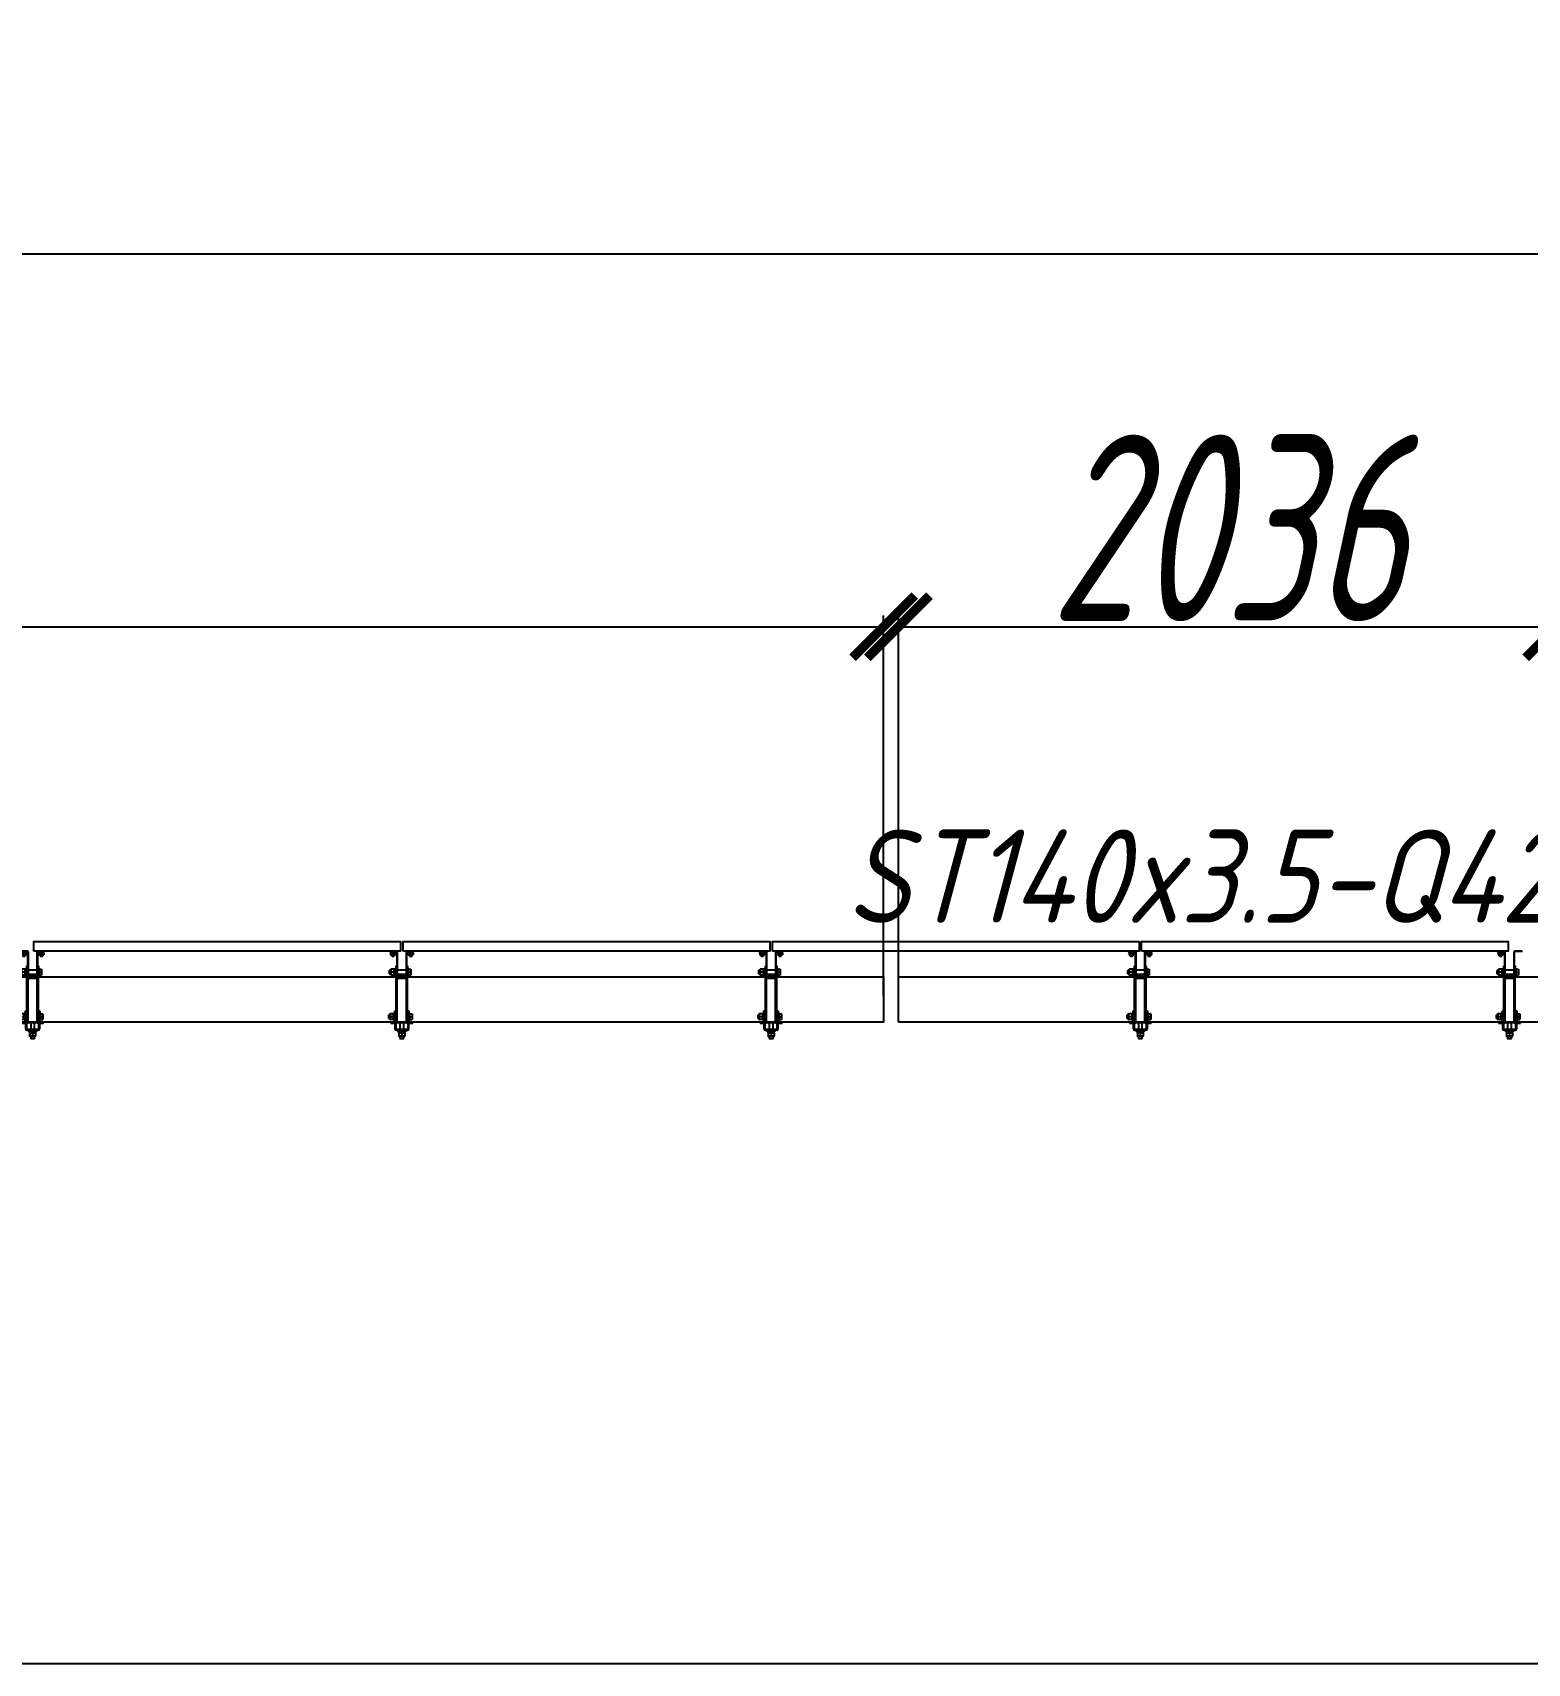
# Model space of a CAD drawing. Header units: millimetres. Extents: x -962 to 79815, y -55582 to 115780.
# Drawn here: x 51191 to 55814, y 104110 to 109156 of the extents above; entities that cross this region are included whole.
import ezdxf
from ezdxf.enums import TextEntityAlignment as Align

# ---------------------------------------------------------------- set-up
doc = ezdxf.new("R2010")
doc.units = ezdxf.units.MM
doc.layers.add('01-Dimension', color=4, linetype='Continuous')
doc.layers.add('03-Text', color=3, linetype='Continuous')
doc.styles.add('GreenexSolar', font='gbeitc.shx', dxfattribs={"width": 0.8, "height": 576.977143})
doc.dimstyles.new('GreenexSolar', dxfattribs={"dimtxt": 3, "dimasz": 1, "dimexe": 0.18, "dimexo": 0.0625, "dimgap": 0.09, "dimtad": 1, "dimtih": 1, "dimtoh": 1, "dimdec": 0, "dimzin": 0, "dimdsep": 46, "dimtxsty": 'GreenexSolar', "dimblk": 'ARCHTICK', "dimcen": 0.09, "dimclrd": 4, "dimclre": 4, "dimclrt": 3, "dimadec": 0, "dimazin": 0, "dimtfac": 1, "dimtdec": 4, "dimtofl": 0, "dimtmove": 0, "dimatfit": 3, "dimfxl": 1, "dimtolj": 1, "dimtzin": 0, "dimarcsym": 0})

# ---------------------------------------------------------------- blocks, each defined once
blk = doc.blocks.new('*U323')
at = {"color": 7, "linetype": 'Continuous', "lineweight": 25}
for p, q in [((-39, 150), (-39, 148.5)), ((-15.7, 150), (-39, 150)), ((-15.7, 148.5), (-39, 148.5)), ((-35.5, 146.9), (-35.5, 148.5)), ((-19.5, 146.9), (-35.5, 146.9)), ((-34.9, 144), (-34.4, 144.3)), ((-34.9, 144), (-34.9, 138.8)), ((-34.4, 138.5), (-34.9, 138.8)), ((-34.4, 144.4), (-33.6, 144.8)), ((-33.6, 138), (-34.4, 138.5)), ((-33.9, 144.8), (-33.9, 146.9)), ((-33.9, 144.8), (-28.7, 144.8)), ((-21.4, 138), (-33.6, 138)), ((-31.5, 134.8), (-31.5, 138)), ((-30.7, 134), (-31.5, 134.8)), ((-23.5, 134.8), (-31.5, 134.8)), ((-30.7, 134), (-24.3, 134)), ((-29.9, 144), (-29.9, 138.8)), ((-27.5, 144.8), (-28.7, 144.8)), ((-27.5, 144.8), (-21.1, 144.8)), ((-23.5, 134.8), (-24.3, 134)), ((-23.5, 138), (-23.5, 134.8)), ((-22.6, 144), (-22.6, 138.8)), ((-21.4, 144.8), (-20.6, 144.4)), ((-20.6, 138.5), (-21.4, 138)), ((-21.1, 146.9), (-21.1, 144.8)), ((-20.1, 144), (-20.1, 138.8)), ((-19.5, 148.5), (-19.5, 146.9)), ((-16, 104.4), (-17.8, 104.4)), ((-17.8, 96.1), (-17.8, 104.4)), ((-16, 96.1), (-16, 104.4)), ((-15.7, 148.5), (-15.7, 150)), ((-14.7, 72.5), (-14.7, 147.5)), ((-13.2, 147.5), (-14.7, 147.5)), ((-13.2, 72.5), (-13.2, 147.5)), ((14.7, 147.5), (13.2, 147.5)), ((13.2, 147.5), (13.2, 72.5)), ((14.7, 147.5), (14.7, 72.5)), ((15.7, 150), (15.7, 148.5)), ((39, 150), (15.7, 150)), ((39, 148.5), (15.7, 148.5)), ((16, 104.4), (17.8, 104.4)), ((16, 104.4), (16, 96.1)), ((17.8, 104.4), (17.8, 96.1)), ((19.5, 148.5), (19.5, 146.9)), ((19.5, 146.9), (35.5, 146.9)), ((20.1, 144), (20.1, 138.8)), ((21.4, 144.8), (20.6, 144.4)), ((20.6, 138.5), (21.4, 138)), ((21.1, 146.9), (21.1, 144.8)), ((27.5, 144.8), (21.1, 144.8)), ((21.4, 138), (33.6, 138)), ((22.6, 144), (22.6, 138.8)), ((23.5, 138), (23.5, 134.8)), ((23.5, 134.8), (24.3, 134)), ((23.5, 134.8), (31.5, 134.8)), ((30.7, 134), (24.3, 134)), ((27.5, 144.8), (28.7, 144.8)), ((33.9, 144.8), (28.7, 144.8)), ((29.9, 144), (29.9, 138.8)), ((30.7, 134), (31.5, 134.8)), ((31.5, 134.8), (31.5, 138)), ((34.4, 144.4), (33.6, 144.8)), ((33.6, 138), (34.4, 138.5)), ((33.9, 144.8), (33.9, 146.9)), ((34.9, 144), (34.4, 144.3)), ((34.4, 138.5), (34.9, 138.8)), ((34.9, 144), (34.9, 138.8)), ((35.5, 146.9), (35.5, 148.5)), ((39, 148.5), (39, 150)), ((-37.6, 91), (-38.2, 90.4)), ((-38.2, 79.6), (-38.2, 90.4)), ((-38.2, 79.6), (-37.6, 79)), ((-34.2, 91), (-37.6, 91)), ((-37.6, 91), (-37.6, 79)), ((-37.6, 79), (-34.2, 79)), ((-34, 94), (-34.2, 93.6)), ((-34.2, 93.6), (-34.2, 77.5)), ((-34.2, 77.5), (-34.2, 76.4)), ((-34.2, 76.4), (-34, 76)), ((-24.4, 94), (-33.2, 94)), ((-24.4, 85), (-33.2, 85)), ((-24.4, 76), (-33.2, 76)), ((-23.4, 93.6), (-23.6, 94)), ((-23.6, 76), (-23.4, 76.4)), ((-20.3, 94.5), (-23.4, 94.5)), ((-23.4, 75.4), (-23.4, 94.5)), ((-23.4, 75.4), (-20.3, 75.4)), ((-17.8, 97), (-20.3, 97)), ((-20.3, 96.7), (-20.3, 97)), ((-20.3, 73), (-20.3, 96.7)), ((-20.3, 73), (-17.8, 73)), ((-17.8, 96.7), (-17.8, 97)), ((-17.8, 73), (-17.8, 96.7)), ((-16, 96.1), (-17.8, 96.1)), ((-17.8, 80.3), (-17.8, 96.1)), ((-16, 80.3), (-17.8, 80.3)), ((-17.8, 69.8), (-17.8, 80.3)), ((-16, 69.8), (-17.8, 69.8)), ((-17.8, -69.8), (-17.8, 69.8)), ((-16, 80.3), (-16, 96.1)), ((-14.7, 91), (-16, 91)), ((-16, 69.8), (-16, 80.3)), ((-16, 79), (-14.7, 79)), ((-14.7, 72.5), (-13.2, 72.5)), ((-14, 64.9), (-14, 66.7)), ((14, 66.7), (-14, 66.7)), ((-14, -72.4), (-14, 64.9)), ((14, 64.9), (-14, 64.9)), ((13.2, 91), (-13.2, 91)), ((-13.2, 79), (13.2, 79)), ((-12.2, 71.5), (-12.2, 70)), ((12.2, 71.5), (-12.2, 71.5)), ((12.2, 70), (-12.2, 70)), ((-11.1, 74), (-11.1, 79)), ((-9.1, 74), (-11.1, 74)), ((-9.1, 74), (-9.1, 79)), ((-9, 74.1), (-9.1, 74.1)), ((-9, 74.1), (-9, 79)), ((0, 74.1), (-9, 74.1)), ((-8.8, 74.1), (-8.2, 73.5)), ((-8.6, 73.5), (-8.6, 71.5)), ((-8.6, 73.5), (8.6, 73.5)), ((-6, 70), (-6, 66.7)), ((0, 74.1), (0, 79)), ((9, 74.1), (0, 74.1)), ((6, 66.7), (6, 70)), ((8.2, 73.5), (8.8, 74.1)), ((8.6, 73.5), (8.6, 71.5)), ((9, 74.1), (9, 79)), ((9.1, 74.1), (9, 74.1)), ((9.1, 79), (9.1, 74)), ((9.1, 74), (11.1, 74)), ((11.1, 79), (11.1, 74)), ((12.2, 70), (12.2, 71.5)), ((13.2, 72.5), (14.7, 72.5)), ((14, 64.9), (14, 66.7)), ((14, -72.4), (14, 64.9)), ((16, 91), (14.7, 91)), ((14.7, 79), (16, 79)), ((16, 96.1), (17.8, 96.1)), ((16, 96.1), (16, 80.3)), ((16, 80.3), (17.8, 80.3)), ((16, 80.3), (16, 69.8)), ((16, 69.8), (17.8, 69.8)), ((20.3, 97), (17.8, 97)), ((17.8, 96.1), (17.8, 80.3)), ((17.8, 80.3), (17.8, 69.8)), ((17.8, 73), (20.3, 73)), ((17.8, -69.8), (17.8, 69.8)), ((20.3, 96.7), (20.3, 97)), ((20.3, 73), (20.3, 96.7)), ((20.9, 93.8), (20.3, 93.2)), ((20.3, 76.8), (20.9, 76.2)), ((20.9, 85), (20.9, 94)), ((20.9, 94), (27.3, 94)), ((20.9, 85), (27.3, 85)), ((20.9, 76), (20.9, 85)), ((20.9, 76), (27.3, 76)), ((27.3, 94), (27.8, 89.5)), ((27.8, 89.5), (27.3, 85)), ((27.3, 85), (27.8, 80.5)), ((27.8, 80.5), (27.3, 76)), ((27.8, 94), (27.8, 89.5)), ((27.8, 89.5), (27.8, 80.5)), ((27.8, 80.5), (27.8, 76)), ((-39.9, -47), (-40.5, -47.6)), ((-40.5, -58.4), (-40.5, -47.6)), ((-36.5, -47), (-39.9, -47)), ((-39.9, -47), (-39.9, -59)), ((-36.3, -44), (-36.5, -44.4)), ((-36.5, -44.4), (-36.5, -53.2)), ((-36.2, -44), (-35.5, -43.9)), ((-26.7, -43.9), (-35.5, -43.9)), ((-26.7, -44.1), (-35.5, -44.1)), ((-26.7, -43.9), (-26, -44)), ((-25.7, -44.4), (-25.9, -44)), ((-22.6, -43.5), (-25.7, -43.5)), ((-25.7, -62.6), (-25.7, -43.5)), ((-22, -41), (-22.6, -41)), ((-22.6, -65), (-22.6, -41)), ((-22, -40), (-22, -35)), ((-22, -35), (-19, -35)), ((-19, -40), (-22, -40)), ((-22, -40), (-22, -90)), ((-19, -35), (-19, -40)), ((-19, -40), (-19, -90)), ((-17.8, -47), (-19, -47)), ((19, -47), (17.8, -47)), ((19, -40), (19, -35)), ((19, -35), (22, -35)), ((22, -40), (19, -40)), ((19, -90), (19, -40)), ((22, -35), (22, -40)), ((22, -90), (22, -40)), ((24.5, -41), (22, -41)), ((24.5, -65), (24.5, -41)), ((25.1, -44.2), (24.5, -44.8)), ((25.1, -43.9), (31.5, -43.9)), ((25.1, -44.1), (25.1, -43.9)), ((25.1, -44.1), (31.5, -44.1)), ((25.1, -53.3), (25.1, -44.1)), ((31.5, -43.9), (31.6, -43.9)), ((32, -44), (31.5, -44.1)), ((31.5, -44.1), (32, -48.7)), ((32, -48.7), (31.5, -53.3)), ((32, -44), (32, -48.7)), ((32, -44), (32, -44)), ((32, -48.7), (32, -57.7)), ((-40.5, -58.4), (-39.9, -59)), ((-39.9, -59), (-36.5, -59)), ((-36.5, -53.2), (-36.5, -61.6)), ((-36.5, -61.6), (-36.3, -62)), ((-36.3, -62), (-36.3, -62)), ((-26.7, -53.3), (-35.5, -53.3)), ((-26.7, -62.1), (-35.5, -62.1)), ((-34, -70), (-34, -73)), ((-34, -70), (-24, -70)), ((-34, -73), (-24, -73)), ((-25.9, -62), (-25.7, -61.6)), ((-25.9, -62), (-25.9, -62)), ((-25.7, -62.6), (-22.6, -62.6)), ((-24, -73), (-24, -70)), ((-22.6, -65), (-22, -65)), ((-22, -90), (-19, -90)), ((-19, -59), (-17.8, -59)), ((-17, -92), (-17, -95)), ((-17, -92), (17, -92)), ((-17, -95), (17, -95)), ((14, -72.4), (-14, -72.4)), ((-12, -97.1), (-12, -99.6)), ((12, -97.1), (-12, -97.1)), ((12, -99.6), (-12, -99.6)), ((-9.6, -99.6), (-9.6, -102.7)), ((-6, -72.4), (-6, -92)), ((-6, -95), (-6, -97.1)), ((6, -92), (6, -72.4)), ((6, -97.1), (6, -95)), ((9.6, -102.7), (9.6, -99.6)), ((12, -99.6), (12, -97.1)), ((17, -95), (17, -92)), ((17.8, -59), (19, -59)), ((19, -90), (22, -90)), ((22, -65), (24.5, -65)), ((24, -73), (24, -70)), ((24, -70), (34, -70)), ((24, -73), (34, -73)), ((24.5, -61.2), (25.1, -61.8)), ((25.1, -53.3), (31.5, -53.3)), ((25.1, -62.1), (25.1, -53.3)), ((25.1, -62.1), (31.5, -62.1)), ((31.5, -62.1), (32, -62)), ((32, -57.7), (32, -62)), ((34, -70), (34, -73)), ((9.6, -102.7), (-9.6, -102.7)), ((-9.2, -103.7), (-9.2, -112.5)), ((-8.6, -102.7), (-9, -102.9)), ((-9, -102.9), (-9, -102.9)), ((-9, -103.7), (-9, -112.5)), ((-9, -113.3), (-8.6, -113.5)), ((-9, -113.3), (-9, -113.3)), ((-8.6, -113.5), (0, -113.5)), ((-6, -113.5), (-6, -120.9)), ((-6, -120.9), (-5.4, -121.5)), ((-6, -120.9), (6, -120.9)), ((5.4, -121.5), (-5.4, -121.5)), ((0, -103.7), (0, -112.5)), ((0, -113.5), (8.6, -113.5)), ((5.4, -121.5), (6, -120.9)), ((6, -120.9), (6, -113.5)), ((9, -102.9), (8.6, -102.7)), ((8.6, -113.5), (9, -113.3)), ((9, -102.9), (9, -102.9)), ((9, -103.7), (9, -112.5)), ((9, -103.7), (9.2, -103.7)), ((9.2, -112.5), (9, -112.5)), ((9, -113.3), (9, -113.3)), ((9.2, -103.7), (9.2, -112.5))]:
    blk.add_line(p, q, dxfattribs=at)
at = {"color": 7, "linetype": 'Continuous', "lineweight": 25, "flags": 128}
for points in [[(-27.5, 146.9), (-27.9, 146.2), (-28.3, 145.5), (-28.7, 144.8)], [(-27.5, 144.8), (-27.1, 145.5), (-26.7, 146.2), (-26.3, 146.9)], [(27.5, 144.8), (27.1, 145.5), (26.7, 146.2), (26.3, 146.9)], [(27.5, 146.9), (27.9, 146.2), (28.3, 145.5), (28.7, 144.8)]]:
    blk.add_lwpolyline(points, dxfattribs=at)
at = {"color": 7, "linetype": 'Continuous', "lineweight": 25}
for centre, radius, start, end in [((-15.7, 147.5), 2.5, 0, 90), ((-15.7, 147.5), 1, 0, 90), ((15.7, 147.5), 2.5, 90, 180), ((15.7, 147.5), 1, 90, 180), ((-12.2, 72.5), 2.5, 180, 270), ((-12.2, 72.5), 1, 180, 270), ((-8.6, 74), 2.5, 180, 270), ((-8.6, 74), 0.5, 180, 270), ((8.6, 74), 2.5, 270, 0), ((8.6, 74), 0.5, 270, 0), ((12.2, 72.5), 1, 270, 0), ((12.2, 72.5), 2.5, 270, 0), ((-24, -75), 5, 66.4218, 90), ((-24, -75), 2, 0, 90), ((-17, -90), 5, 180, 270), ((-17, -90), 2, 180, 270), ((17, -90), 2, 270, 0), ((17, -90), 5, 270, 0), ((24, -75), 5, 90, 113.5782), ((24, -75), 2, 90, 180)]:
    blk.add_arc(centre, radius, start, end, dxfattribs=at)
for centre, major_axis, ratio, start_param, end_param in [((-14, 69.8), (0, 4.87), 0.780501, 1.570796, 3.141593), ((-14, 69.8), (0, 3.09), 0.646833, 1.570796, 3.141593), ((14, 69.8), (0, 3.09), 0.646833, 3.141593, 4.712389), ((14, 69.8), (0, 4.87), 0.780501, 3.141593, 4.712389), ((-14, -69.8), (3.8, 0), 0.692855, 3.141593, 4.712389), ((14, -69.8), (3.8, 0), 0.692855, 4.712389, 6.283185)]:
    blk.add_ellipse(centre, major_axis=major_axis, ratio=ratio, start_param=start_param, end_param=end_param, dxfattribs=at)
for points, knots in [([(-29.9, 144), (-30.4, 144.2), (-31.2, 144.5), (-32.9, 144.7), (-34.1, 144.3), (-34.9, 144)], [0, 0, 0, 0, 0.264964, 0.53545, 1, 1, 1, 1]), ([(-34.9, 138.8), (-34.4, 138.6), (-33.6, 138.3), (-31.9, 138.1), (-30.7, 138.5), (-29.9, 138.8)], [0, 0, 0, 0, 0.264802, 0.535451, 1, 1, 1, 1]), ([(-22.6, 144), (-22.9, 144.1), (-24.4, 144.5), (-26.9, 144.7), (-29, 144.2), (-29.9, 144)], [0, 0, 0, 0, 0.1319, 0.636262, 1, 1, 1, 1]), ([(-29.9, 138.8), (-29, 138.6), (-26.9, 138.1), (-24.4, 138.3), (-22.9, 138.7), (-22.6, 138.8)], [0, 0, 0, 0, 0.363738, 0.8681, 1, 1, 1, 1]), ([(-20.1, 144), (-20.3, 144.2), (-20.8, 144.5), (-21.6, 144.7), (-22.2, 144.3), (-22.6, 144)], [0, 0, 0, 0, 0.264872, 0.535502, 1, 1, 1, 1]), ([(-22.6, 138.8), (-22.3, 138.6), (-21.9, 138.3), (-21.1, 138.1), (-20.5, 138.5), (-20.1, 138.8)], [0, 0, 0, 0, 0.264872, 0.535487, 1, 1, 1, 1]), ([(20.1, 144), (20.3, 144.2), (20.8, 144.5), (21.6, 144.7), (22.2, 144.3), (22.6, 144)], [0, 0, 0, 0, 0.264872, 0.535502, 1, 1, 1, 1]), ([(22.6, 138.8), (22.3, 138.6), (21.9, 138.3), (21.1, 138.1), (20.5, 138.5), (20.1, 138.8)], [0, 0, 0, 0, 0.264872, 0.535487, 1, 1, 1, 1]), ([(22.6, 144), (22.9, 144.1), (24.4, 144.5), (26.9, 144.7), (29, 144.2), (29.9, 144)], [0, 0, 0, 0, 0.1319, 0.636262, 1, 1, 1, 1]), ([(29.9, 138.8), (29, 138.6), (26.9, 138.1), (24.4, 138.3), (22.9, 138.7), (22.6, 138.8)], [0, 0, 0, 0, 0.363738, 0.8681, 1, 1, 1, 1]), ([(29.9, 144), (30.4, 144.2), (31.2, 144.5), (32.9, 144.7), (34.1, 144.3), (34.9, 144)], [0, 0, 0, 0, 0.264964, 0.53545, 1, 1, 1, 1]), ([(34.9, 138.8), (34.4, 138.6), (33.6, 138.3), (31.9, 138.1), (30.7, 138.5), (29.9, 138.8)], [0, 0, 0, 0, 0.264802, 0.535451, 1, 1, 1, 1]), ([(-33.2, 85), (-33.3, 85.4), (-33.7, 86.5), (-34, 88.4), (-34, 91.1), (-33.5, 92.9), (-33.2, 94)], [0, 0, 0, 0, 0.131004, 0.38054, 0.636178, 1, 1, 1, 1]), ([(-33.2, 94), (-33.4, 94), (-33.9, 94), (-33.9, 94), (-34, 94)], [0, 0, 0, 0, 0.529255, 1, 1, 1, 1]), ([(-33.2, 76), (-33.4, 76.8), (-33.9, 78.4), (-34.1, 80.7), (-33.8, 82.9), (-33.4, 84.3), (-33.2, 85)], [0, 0, 0, 0, 0.264605, 0.534949, 0.765344, 1, 1, 1, 1]), ([(-34, 76), (-34, 76), (-34, 76), (-33.8, 76), (-33.4, 76), (-33.2, 76)], [0, 0, 0, 0, 0.069976, 0.530727, 1, 1, 1, 1]), ([(-24.4, 94), (-24.1, 92.9), (-23.6, 91.1), (-23.6, 88.4), (-23.9, 86.5), (-24.3, 85.4), (-24.4, 85)], [0, 0, 0, 0, 0.363821, 0.613049, 0.868997, 1, 1, 1, 1]), ([(-23.6, 94), (-23.6, 94), (-23.6, 94), (-23.8, 94), (-24.2, 94), (-24.4, 94)], [0, 0, 0, 0, 0.069976, 0.530727, 1, 1, 1, 1]), ([(-24.4, 85), (-24.2, 84.2), (-23.7, 82.6), (-23.5, 80.3), (-23.8, 78.1), (-24.2, 76.7), (-24.4, 76)], [0, 0, 0, 0, 0.264605, 0.534949, 0.765344, 1, 1, 1, 1]), ([(-24.4, 76), (-24.2, 76), (-23.7, 76), (-23.7, 76), (-23.6, 76)], [0, 0, 0, 0, 0.5292553, 1, 1, 1, 1]), ([(27.8, 94), (27.7, 94), (27.7, 94), (27.4, 94), (27.3, 94)], [0, 0, 0, 0, 0.746933, 1, 1, 1, 1]), ([(27.3, 76), (27.4, 76), (27.7, 76), (27.7, 76), (27.8, 76)], [0, 0, 0, 0, 0.253067, 1, 1, 1, 1]), ([(-35.5, -44.1), (-35.6, -44.1), (-35.9, -44.1), (-36.3, -44), (-36.2, -44), (-36.2, -44)], [0, 0, 0, 0, 0.2511123, 0.7294317, 1, 1, 1, 1]), ([(-35.5, -53.3), (-35.7, -52.5), (-36.2, -50.9), (-36.4, -48.5), (-36.1, -46.2), (-35.7, -44.8), (-35.5, -44.1)], [0, 0, 0, 0, 0.264605, 0.534949, 0.765344, 1, 1, 1, 1]), ([(-26, -44), (-26, -44), (-25.9, -44), (-26.2, -44.1), (-26.6, -44.1), (-26.7, -44.1)], [0, 0, 0, 0, 0.258252, 0.74888, 1, 1, 1, 1]), ([(-26.7, -44.1), (-26.5, -44.9), (-26, -46.5), (-25.8, -48.9), (-26.1, -51.2), (-26.5, -52.6), (-26.7, -53.3)], [0, 0, 0, 0, 0.264605, 0.534949, 0.765344, 1, 1, 1, 1]), ([(-35.5, -62.1), (-35.7, -61.4), (-36.2, -59.8), (-36.4, -57.5), (-36.1, -55.3), (-35.7, -53.9), (-35.5, -53.3)], [0, 0, 0, 0, 0.264605, 0.534949, 0.765344, 1, 1, 1, 1]), ([(-36.2, -62), (-36.2, -62), (-36.3, -62), (-35.9, -62.1), (-35.6, -62.1), (-35.5, -62.1)], [0, 0, 0, 0, 0.19146, 0.726267, 1, 1, 1, 1]), ([(-26.7, -53.3), (-26.5, -54), (-26, -55.6), (-25.8, -57.9), (-26.1, -60.1), (-26.5, -61.4), (-26.7, -62.1)], [0, 0, 0, 0, 0.264605, 0.534949, 0.765344, 1, 1, 1, 1]), ([(-26.7, -62.1), (-26.6, -62.1), (-26.3, -62.1), (-25.9, -62), (-26, -62), (-26, -62)], [0, 0, 0, 0, 0.273726, 0.795121, 1, 1, 1, 1]), ([(31.5, -53.3), (31.6, -53.6), (31.9, -55.1), (31.9, -56.6), (32, -57.7)], [0, 0, 0, 0, 0.2530667, 1, 1, 1, 1]), ([(32, -57.7), (31.9, -59.1), (31.8, -60.6), (31.5, -62.1), (31.5, -62.1)], [0, 0, 0, 0, 0.973005, 1, 1, 1, 1]), ([(-9.2, -103.7), (-9.2, -103.5), (-9.1, -103.1), (-9, -103), (-9, -103)], [0, 0, 0, 0, 0.578358, 1, 1, 1, 1]), ([(-9, -113.3), (-9, -113.2), (-9.1, -113.1), (-9.2, -112.7), (-9.2, -112.5)], [0, 0, 0, 0, 0.487354, 1, 1, 1, 1]), ([(-9, -103.7), (-8.2, -103.5), (-6.6, -103), (-4.3, -102.8), (-2.1, -103.1), (-0.7, -103.5), (0, -103.7)], [0, 0, 0, 0, 0.264605, 0.534949, 0.765344, 1, 1, 1, 1]), ([(-9, -103), (-9, -103), (-9, -102.9), (-9, -103.2), (-9, -103.6), (-9, -103.7)], [0, 0, 0, 0, 0.226291, 0.738059, 1, 1, 1, 1]), ([(0, -112.5), (-0.8, -112.7), (-2.4, -113.2), (-4.7, -113.4), (-6.9, -113.1), (-8.3, -112.7), (-9, -112.5)], [0, 0, 0, 0, 0.264605, 0.534949, 0.765344, 1, 1, 1, 1]), ([(-9, -112.5), (-9, -112.6), (-9, -112.9), (-9, -113.3), (-9, -113.2), (-9, -113.2)], [0, 0, 0, 0, 0.261933, 0.760864, 1, 1, 1, 1]), ([(0, -103.7), (0.8, -103.5), (2.4, -103), (4.7, -102.8), (6.9, -103.1), (8.3, -103.5), (9, -103.7)], [0, 0, 0, 0, 0.264605, 0.534949, 0.765344, 1, 1, 1, 1]), ([(9, -112.5), (8.2, -112.7), (6.6, -113.2), (4.3, -113.4), (2.1, -113.1), (0.7, -112.7), (0, -112.5)], [0, 0, 0, 0, 0.264605, 0.534949, 0.765344, 1, 1, 1, 1]), ([(9, -103.7), (9, -103.6), (9, -103.3), (9, -102.9), (9, -103), (9, -103)], [0, 0, 0, 0, 0.261933, 0.760864, 1, 1, 1, 1]), ([(9.2, -103.7), (9.2, -103.5), (9.1, -103.1), (9, -103), (9, -103)], [0, 0, 0, 0, 0.578358, 1, 1, 1, 1]), ([(9, -113.2), (9, -113.2), (9, -113.3), (9, -113), (9, -112.6), (9, -112.5)], [0, 0, 0, 0, 0.226291, 0.738059, 1, 1, 1, 1]), ([(9, -113.3), (9, -113.2), (9.1, -113.1), (9.2, -112.7), (9.2, -112.5)], [0, 0, 0, 0, 0.487354, 1, 1, 1, 1])]:
    blk.add_open_spline(points, degree=3, knots=knots, dxfattribs=at)
blk = doc.blocks.new('*U324')
at = {"color": 7, "linetype": 'Continuous', "lineweight": 25}
for p, q in [((-39, 150), (-39, 148.5)), ((-15.7, 150), (-39, 150)), ((-15.7, 148.5), (-39, 148.5)), ((-35.5, 146.9), (-35.5, 148.5)), ((-19.5, 146.9), (-35.5, 146.9)), ((-34.9, 144), (-34.4, 144.3)), ((-34.9, 144), (-34.9, 138.8)), ((-34.4, 138.5), (-34.9, 138.8)), ((-34.4, 144.4), (-33.6, 144.8)), ((-33.6, 138), (-34.4, 138.5)), ((-33.9, 144.8), (-33.9, 146.9)), ((-33.9, 144.8), (-28.7, 144.8)), ((-21.4, 138), (-33.6, 138)), ((-31.5, 134.8), (-31.5, 138)), ((-30.7, 134), (-31.5, 134.8)), ((-23.5, 134.8), (-31.5, 134.8)), ((-30.7, 134), (-24.3, 134)), ((-29.9, 144), (-29.9, 138.8)), ((-27.5, 144.8), (-28.7, 144.8)), ((-27.5, 144.8), (-21.1, 144.8)), ((-23.5, 134.8), (-24.3, 134)), ((-23.5, 138), (-23.5, 134.8)), ((-22.6, 144), (-22.6, 138.8)), ((-21.4, 144.8), (-20.6, 144.4)), ((-20.6, 138.5), (-21.4, 138)), ((-21.1, 146.9), (-21.1, 144.8)), ((-20.1, 144), (-20.1, 138.8)), ((-19.5, 148.5), (-19.5, 146.9)), ((-16, 104.4), (-17.8, 104.4)), ((-17.8, 96.1), (-17.8, 104.4)), ((-16, 96.1), (-16, 104.4)), ((-15.7, 148.5), (-15.7, 150)), ((-14.7, 72.5), (-14.7, 147.5)), ((-13.2, 147.5), (-14.7, 147.5)), ((-13.2, 72.5), (-13.2, 147.5)), ((14.7, 147.5), (13.2, 147.5)), ((13.2, 147.5), (13.2, 72.5)), ((14.7, 147.5), (14.7, 72.5)), ((15.7, 150), (15.7, 148.5)), ((39, 150), (15.7, 150)), ((39, 148.5), (15.7, 148.5)), ((16, 104.4), (17.8, 104.4)), ((16, 104.4), (16, 96.1)), ((17.8, 104.4), (17.8, 96.1)), ((39, 148.5), (39, 150)), ((-37.6, 91), (-38.2, 90.4)), ((-38.2, 79.6), (-38.2, 90.4)), ((-38.2, 79.6), (-37.6, 79)), ((-34.2, 91), (-37.6, 91)), ((-37.6, 91), (-37.6, 79)), ((-37.6, 79), (-34.2, 79)), ((-34, 94), (-34.2, 93.6)), ((-34.2, 93.6), (-34.2, 77.5)), ((-34.2, 77.5), (-34.2, 76.4)), ((-34.2, 76.4), (-34, 76)), ((-24.4, 94), (-33.2, 94)), ((-24.4, 85), (-33.2, 85)), ((-24.4, 76), (-33.2, 76)), ((-23.4, 93.6), (-23.6, 94)), ((-23.6, 76), (-23.4, 76.4)), ((-20.3, 94.5), (-23.4, 94.5)), ((-23.4, 75.4), (-23.4, 94.5)), ((-23.4, 75.4), (-20.3, 75.4)), ((-17.8, 97), (-20.3, 97)), ((-20.3, 96.7), (-20.3, 97)), ((-20.3, 73), (-20.3, 96.7)), ((-20.3, 73), (-17.8, 73)), ((-17.8, 96.7), (-17.8, 97)), ((-17.8, 73), (-17.8, 96.7)), ((-16, 96.1), (-17.8, 96.1)), ((-17.8, 80.3), (-17.8, 96.1)), ((-16, 80.3), (-17.8, 80.3)), ((-17.8, 69.8), (-17.8, 80.3)), ((-16, 69.8), (-17.8, 69.8)), ((-17.8, -69.8), (-17.8, 69.8)), ((-16, 80.3), (-16, 96.1)), ((-14.7, 91), (-16, 91)), ((-16, 69.8), (-16, 80.3)), ((-16, 79), (-14.7, 79)), ((-14.7, 72.5), (-13.2, 72.5)), ((-14, 64.9), (-14, 66.7)), ((14, 66.7), (-14, 66.7)), ((-14, -72.4), (-14, 64.9)), ((14, 64.9), (-14, 64.9)), ((13.2, 91), (-13.2, 91)), ((-13.2, 79), (13.2, 79)), ((-12.2, 71.5), (-12.2, 70)), ((12.2, 71.5), (-12.2, 71.5)), ((12.2, 70), (-12.2, 70)), ((-11.1, 74), (-11.1, 79)), ((-9.1, 74), (-11.1, 74)), ((-9.1, 74), (-9.1, 79)), ((-9, 74.1), (-9.1, 74.1)), ((-9, 74.1), (-9, 79)), ((0, 74.1), (-9, 74.1)), ((-8.8, 74.1), (-8.2, 73.5)), ((-8.6, 73.5), (-8.6, 71.5)), ((-8.6, 73.5), (8.6, 73.5)), ((-6, 70), (-6, 66.7)), ((0, 74.1), (0, 79)), ((9, 74.1), (0, 74.1)), ((6, 66.7), (6, 70)), ((8.2, 73.5), (8.8, 74.1)), ((8.6, 73.5), (8.6, 71.5)), ((9, 74.1), (9, 79)), ((9.1, 74.1), (9, 74.1)), ((9.1, 79), (9.1, 74)), ((9.1, 74), (11.1, 74)), ((11.1, 79), (11.1, 74)), ((12.2, 70), (12.2, 71.5)), ((13.2, 72.5), (14.7, 72.5)), ((14, 64.9), (14, 66.7)), ((14, -72.4), (14, 64.9)), ((16, 91), (14.7, 91)), ((14.7, 79), (16, 79)), ((16, 96.1), (17.8, 96.1)), ((16, 96.1), (16, 80.3)), ((16, 80.3), (17.8, 80.3)), ((16, 80.3), (16, 69.8)), ((16, 69.8), (17.8, 69.8)), ((20.3, 97), (17.8, 97)), ((17.8, 96.1), (17.8, 80.3)), ((17.8, 80.3), (17.8, 69.8)), ((17.8, 73), (20.3, 73)), ((17.8, -69.8), (17.8, 69.8)), ((20.3, 96.7), (20.3, 97)), ((20.3, 73), (20.3, 96.7)), ((20.9, 93.8), (20.3, 93.2)), ((20.3, 76.8), (20.9, 76.2)), ((20.9, 85), (20.9, 94)), ((20.9, 94), (27.3, 94)), ((20.9, 85), (27.3, 85)), ((20.9, 76), (20.9, 85)), ((20.9, 76), (27.3, 76)), ((27.3, 94), (27.8, 89.5)), ((27.8, 89.5), (27.3, 85)), ((27.3, 85), (27.8, 80.5)), ((27.8, 80.5), (27.3, 76)), ((27.8, 94), (27.8, 89.5)), ((27.8, 89.5), (27.8, 80.5)), ((27.8, 80.5), (27.8, 76)), ((-39.9, -47), (-40.5, -47.6)), ((-40.5, -58.4), (-40.5, -47.6)), ((-36.5, -47), (-39.9, -47)), ((-39.9, -47), (-39.9, -59)), ((-36.3, -44), (-36.5, -44.4)), ((-36.5, -44.4), (-36.5, -53.2)), ((-36.2, -44), (-35.5, -43.9)), ((-26.7, -43.9), (-35.5, -43.9)), ((-26.7, -44.1), (-35.5, -44.1)), ((-26.7, -43.9), (-26, -44)), ((-25.7, -44.4), (-25.9, -44)), ((-22.6, -43.5), (-25.7, -43.5)), ((-25.7, -62.6), (-25.7, -43.5)), ((-22, -41), (-22.6, -41)), ((-22.6, -65), (-22.6, -41)), ((-22, -40), (-22, -35)), ((-22, -35), (-19, -35)), ((-19, -40), (-22, -40)), ((-22, -40), (-22, -90)), ((-19, -35), (-19, -40)), ((-19, -40), (-19, -90)), ((-17.8, -47), (-19, -47)), ((19, -47), (17.8, -47)), ((19, -40), (19, -35)), ((19, -35), (22, -35)), ((22, -40), (19, -40)), ((19, -90), (19, -40)), ((22, -35), (22, -40)), ((22, -90), (22, -40)), ((24.5, -41), (22, -41)), ((24.5, -65), (24.5, -41)), ((25.1, -44.2), (24.5, -44.8)), ((25.1, -43.9), (31.5, -43.9)), ((25.1, -44.1), (25.1, -43.9)), ((25.1, -44.1), (31.5, -44.1)), ((25.1, -53.3), (25.1, -44.1)), ((31.5, -43.9), (31.6, -43.9)), ((32, -44), (31.5, -44.1)), ((31.5, -44.1), (32, -48.7)), ((32, -48.7), (31.5, -53.3)), ((32, -44), (32, -48.7)), ((32, -44), (32, -44)), ((32, -48.7), (32, -57.7)), ((-40.5, -58.4), (-39.9, -59)), ((-39.9, -59), (-36.5, -59)), ((-36.5, -53.2), (-36.5, -61.6)), ((-36.5, -61.6), (-36.3, -62)), ((-36.3, -62), (-36.3, -62)), ((-26.7, -53.3), (-35.5, -53.3)), ((-26.7, -62.1), (-35.5, -62.1)), ((-34, -70), (-34, -73)), ((-34, -70), (-24, -70)), ((-34, -73), (-24, -73)), ((-25.9, -62), (-25.7, -61.6)), ((-25.9, -62), (-25.9, -62)), ((-25.7, -62.6), (-22.6, -62.6)), ((-24, -73), (-24, -70)), ((-22.6, -65), (-22, -65)), ((-22, -90), (-19, -90)), ((-19, -59), (-17.8, -59)), ((-17, -92), (-17, -95)), ((-17, -92), (17, -92)), ((-17, -95), (17, -95)), ((14, -72.4), (-14, -72.4)), ((-12, -97.1), (-12, -99.6)), ((12, -97.1), (-12, -97.1)), ((12, -99.6), (-12, -99.6)), ((-9.6, -99.6), (-9.6, -102.7)), ((-6, -72.4), (-6, -92)), ((-6, -95), (-6, -97.1)), ((6, -92), (6, -72.4)), ((6, -97.1), (6, -95)), ((9.5, -102.7), (9.5, -99.6)), ((12, -99.6), (12, -97.1)), ((17, -95), (17, -92)), ((17.8, -59), (19, -59)), ((19, -90), (22, -90)), ((22, -65), (24.5, -65)), ((24, -73), (24, -70)), ((24, -70), (34, -70)), ((24, -73), (34, -73)), ((24.5, -61.2), (25.1, -61.8)), ((25.1, -53.3), (31.5, -53.3)), ((25.1, -62.1), (25.1, -53.3)), ((25.1, -62.1), (31.5, -62.1)), ((31.5, -62.1), (32, -62)), ((32, -57.7), (32, -62)), ((34, -70), (34, -73)), ((9.5, -102.7), (-9.6, -102.7)), ((-9.2, -103.7), (-9.2, -112.5)), ((-8.6, -102.7), (-9, -102.9)), ((-9, -102.9), (-9, -102.9)), ((-9, -103.7), (-9, -112.5)), ((-9, -113.3), (-8.6, -113.5)), ((-9, -113.3), (-9, -113.3)), ((-8.6, -113.5), (0, -113.5)), ((-6, -113.5), (-6, -120.9)), ((-6, -120.9), (-5.4, -121.5)), ((-6, -120.9), (6, -120.9)), ((5.4, -121.5), (-5.4, -121.5)), ((0, -103.7), (0, -112.5)), ((0, -113.5), (8.6, -113.5)), ((5.4, -121.5), (6, -120.9)), ((6, -120.9), (6, -113.5)), ((9, -102.9), (8.6, -102.7)), ((8.6, -113.5), (9, -113.3)), ((9, -102.9), (9, -102.9)), ((9, -103.7), (9, -112.5)), ((9, -103.7), (9.2, -103.7)), ((9.2, -112.5), (9, -112.5)), ((9, -113.3), (9, -113.3)), ((9.2, -103.7), (9.2, -112.5))]:
    blk.add_line(p, q, dxfattribs=at)
at = {"color": 7, "linetype": 'Continuous', "lineweight": 25, "flags": 128}
for points in [[(-27.5, 146.9), (-27.9, 146.2), (-28.3, 145.5), (-28.7, 144.8)], [(-27.5, 144.8), (-27.1, 145.5), (-26.7, 146.2), (-26.3, 146.9)]]:
    blk.add_lwpolyline(points, dxfattribs=at)
at = {"color": 7, "linetype": 'Continuous', "lineweight": 25}
for centre, radius, start, end in [((-15.7, 147.5), 2.5, 0, 90), ((-15.7, 147.5), 1, 0, 90), ((15.7, 147.5), 2.5, 90, 180), ((15.7, 147.5), 1, 90, 180), ((-12.2, 72.5), 2.5, 180, 270), ((-12.2, 72.5), 1, 180, 270), ((-8.6, 74), 2.5, 180, 270), ((-8.6, 74), 0.5, 180, 270), ((8.6, 74), 2.5, 270, 0), ((8.6, 74), 0.5, 270, 0), ((12.2, 72.5), 1, 270, 0), ((12.2, 72.5), 2.5, 270, 0), ((-24, -75), 5, 66.4218, 90), ((-24, -75), 2, 0, 90), ((-17, -90), 5, 180, 270), ((-17, -90), 2, 180, 270), ((17, -90), 2, 270, 0), ((17, -90), 5, 270, 0), ((24, -75), 5, 90, 113.5782), ((24, -75), 2, 90, 180)]:
    blk.add_arc(centre, radius, start, end, dxfattribs=at)
for centre, major_axis, ratio, start_param, end_param in [((-14, 69.8), (0, 4.87), 0.780501, 1.570796, 3.141593), ((-14, 69.8), (0, 3.09), 0.646833, 1.570796, 3.141593), ((14, 69.8), (0, 3.09), 0.646833, 3.141593, 4.712389), ((14, 69.8), (0, 4.87), 0.780501, 3.141593, 4.712389), ((-14, -69.8), (3.8, 0), 0.692855, 3.141593, 4.712389), ((14, -69.8), (3.8, 0), 0.692855, 4.712389, 6.283185)]:
    blk.add_ellipse(centre, major_axis=major_axis, ratio=ratio, start_param=start_param, end_param=end_param, dxfattribs=at)
for points, knots in [([(-29.9, 144), (-30.4, 144.2), (-31.2, 144.5), (-32.9, 144.7), (-34.1, 144.3), (-34.9, 144)], [0, 0, 0, 0, 0.264964, 0.53545, 1, 1, 1, 1]), ([(-34.9, 138.8), (-34.4, 138.6), (-33.6, 138.3), (-31.9, 138.1), (-30.7, 138.5), (-29.9, 138.8)], [0, 0, 0, 0, 0.264802, 0.535451, 1, 1, 1, 1]), ([(-22.6, 144), (-22.9, 144.1), (-24.4, 144.5), (-26.9, 144.7), (-29, 144.2), (-29.9, 144)], [0, 0, 0, 0, 0.1319, 0.636262, 1, 1, 1, 1]), ([(-29.9, 138.8), (-29, 138.6), (-26.9, 138.1), (-24.4, 138.3), (-22.9, 138.7), (-22.6, 138.8)], [0, 0, 0, 0, 0.363738, 0.8681, 1, 1, 1, 1]), ([(-20.1, 144), (-20.3, 144.2), (-20.8, 144.5), (-21.6, 144.7), (-22.2, 144.3), (-22.6, 144)], [0, 0, 0, 0, 0.264872, 0.535502, 1, 1, 1, 1]), ([(-22.6, 138.8), (-22.3, 138.6), (-21.9, 138.3), (-21.1, 138.1), (-20.5, 138.5), (-20.1, 138.8)], [0, 0, 0, 0, 0.264872, 0.535487, 1, 1, 1, 1]), ([(-33.2, 85), (-33.3, 85.4), (-33.7, 86.5), (-34, 88.4), (-34, 91.1), (-33.5, 92.9), (-33.2, 94)], [0, 0, 0, 0, 0.131004, 0.38054, 0.636178, 1, 1, 1, 1]), ([(-33.2, 94), (-33.4, 94), (-33.9, 94), (-33.9, 94), (-34, 94)], [0, 0, 0, 0, 0.529255, 1, 1, 1, 1]), ([(-33.2, 76), (-33.4, 76.8), (-33.9, 78.4), (-34.1, 80.7), (-33.8, 82.9), (-33.4, 84.3), (-33.2, 85)], [0, 0, 0, 0, 0.264605, 0.534949, 0.765344, 1, 1, 1, 1]), ([(-34, 76), (-34, 76), (-34, 76), (-33.8, 76), (-33.4, 76), (-33.2, 76)], [0, 0, 0, 0, 0.069976, 0.530727, 1, 1, 1, 1]), ([(-24.4, 94), (-24.1, 92.9), (-23.6, 91.1), (-23.6, 88.4), (-23.9, 86.5), (-24.3, 85.4), (-24.4, 85)], [0, 0, 0, 0, 0.363821, 0.613049, 0.868997, 1, 1, 1, 1]), ([(-23.6, 94), (-23.6, 94), (-23.6, 94), (-23.8, 94), (-24.2, 94), (-24.4, 94)], [0, 0, 0, 0, 0.069976, 0.530727, 1, 1, 1, 1]), ([(-24.4, 85), (-24.2, 84.2), (-23.7, 82.6), (-23.5, 80.3), (-23.8, 78.1), (-24.2, 76.7), (-24.4, 76)], [0, 0, 0, 0, 0.264605, 0.534949, 0.765344, 1, 1, 1, 1]), ([(-24.4, 76), (-24.2, 76), (-23.7, 76), (-23.7, 76), (-23.6, 76)], [0, 0, 0, 0, 0.5292553, 1, 1, 1, 1]), ([(27.8, 94), (27.7, 94), (27.7, 94), (27.4, 94), (27.3, 94)], [0, 0, 0, 0, 0.746933, 1, 1, 1, 1]), ([(27.3, 76), (27.4, 76), (27.7, 76), (27.7, 76), (27.8, 76)], [0, 0, 0, 0, 0.253067, 1, 1, 1, 1]), ([(-35.5, -44.1), (-35.6, -44.1), (-35.9, -44.1), (-36.3, -44), (-36.2, -44), (-36.2, -44)], [0, 0, 0, 0, 0.2511123, 0.7294317, 1, 1, 1, 1]), ([(-35.5, -53.3), (-35.7, -52.5), (-36.2, -50.9), (-36.4, -48.5), (-36.1, -46.2), (-35.7, -44.8), (-35.5, -44.1)], [0, 0, 0, 0, 0.264605, 0.534949, 0.765344, 1, 1, 1, 1]), ([(-26, -44), (-26, -44), (-25.9, -44), (-26.2, -44.1), (-26.6, -44.1), (-26.7, -44.1)], [0, 0, 0, 0, 0.258252, 0.74888, 1, 1, 1, 1]), ([(-26.7, -44.1), (-26.5, -44.9), (-26, -46.5), (-25.8, -48.9), (-26.1, -51.2), (-26.5, -52.6), (-26.7, -53.3)], [0, 0, 0, 0, 0.264605, 0.534949, 0.765344, 1, 1, 1, 1]), ([(-35.5, -62.1), (-35.7, -61.4), (-36.2, -59.8), (-36.4, -57.5), (-36.1, -55.3), (-35.7, -53.9), (-35.5, -53.3)], [0, 0, 0, 0, 0.264605, 0.534949, 0.765344, 1, 1, 1, 1]), ([(-36.2, -62), (-36.2, -62), (-36.3, -62), (-35.9, -62.1), (-35.6, -62.1), (-35.5, -62.1)], [0, 0, 0, 0, 0.19146, 0.726267, 1, 1, 1, 1]), ([(-26.7, -53.3), (-26.5, -54), (-26, -55.6), (-25.8, -57.9), (-26.1, -60.1), (-26.5, -61.4), (-26.7, -62.1)], [0, 0, 0, 0, 0.264605, 0.534949, 0.765344, 1, 1, 1, 1]), ([(-26.7, -62.1), (-26.6, -62.1), (-26.3, -62.1), (-25.9, -62), (-26, -62), (-26, -62)], [0, 0, 0, 0, 0.273726, 0.795121, 1, 1, 1, 1]), ([(31.5, -53.3), (31.6, -53.6), (31.9, -55.1), (31.9, -56.6), (32, -57.7)], [0, 0, 0, 0, 0.2530667, 1, 1, 1, 1]), ([(32, -57.7), (31.9, -59.1), (31.8, -60.6), (31.5, -62.1), (31.5, -62.1)], [0, 0, 0, 0, 0.973005, 1, 1, 1, 1]), ([(-9.2, -103.7), (-9.2, -103.5), (-9.1, -103.1), (-9, -103), (-9, -103)], [0, 0, 0, 0, 0.578358, 1, 1, 1, 1]), ([(-9, -113.3), (-9, -113.2), (-9.1, -113.1), (-9.2, -112.7), (-9.2, -112.5)], [0, 0, 0, 0, 0.487354, 1, 1, 1, 1]), ([(-9, -103.7), (-8.2, -103.5), (-6.6, -103), (-4.3, -102.8), (-2.1, -103.1), (-0.7, -103.5), (0, -103.7)], [0, 0, 0, 0, 0.264605, 0.534949, 0.765344, 1, 1, 1, 1]), ([(-9, -103), (-9, -103), (-9, -102.9), (-9, -103.2), (-9, -103.6), (-9, -103.7)], [0, 0, 0, 0, 0.226291, 0.738059, 1, 1, 1, 1]), ([(0, -112.5), (-0.8, -112.7), (-2.4, -113.2), (-4.7, -113.4), (-6.9, -113.1), (-8.3, -112.7), (-9, -112.5)], [0, 0, 0, 0, 0.264605, 0.534949, 0.765344, 1, 1, 1, 1]), ([(-9, -112.5), (-9, -112.6), (-9, -112.9), (-9, -113.3), (-9, -113.2), (-9, -113.2)], [0, 0, 0, 0, 0.261933, 0.760864, 1, 1, 1, 1]), ([(0, -103.7), (0.8, -103.5), (2.4, -103), (4.7, -102.8), (6.9, -103.1), (8.3, -103.5), (9, -103.7)], [0, 0, 0, 0, 0.264605, 0.534949, 0.765344, 1, 1, 1, 1]), ([(9, -112.5), (8.2, -112.7), (6.6, -113.2), (4.3, -113.4), (2.1, -113.1), (0.7, -112.7), (0, -112.5)], [0, 0, 0, 0, 0.264605, 0.534949, 0.765344, 1, 1, 1, 1]), ([(9, -103.7), (9, -103.6), (9, -103.3), (9, -102.9), (9, -103), (9, -103)], [0, 0, 0, 0, 0.261933, 0.760864, 1, 1, 1, 1]), ([(9.2, -103.7), (9.2, -103.5), (9.1, -103.1), (9, -103), (9, -103)], [0, 0, 0, 0, 0.578358, 1, 1, 1, 1]), ([(9, -113.2), (9, -113.2), (9, -113.3), (9, -113), (9, -112.6), (9, -112.5)], [0, 0, 0, 0, 0.226291, 0.738059, 1, 1, 1, 1]), ([(9, -113.3), (9, -113.2), (9.1, -113.1), (9.2, -112.7), (9.2, -112.5)], [0, 0, 0, 0, 0.487354, 1, 1, 1, 1])]:
    blk.add_open_spline(points, degree=3, knots=knots, dxfattribs=at)
blk = doc.blocks.new('_ArchTick')
at = {"color": 0, "linetype": 'ByBlock', "const_width": 0.15}
blk.add_lwpolyline([(-0.5, -0.5), (0.5, 0.5)], dxfattribs=at)
blk = doc.blocks.new('*D400')
at = {"layer": '01-Dimension', "color": 4, "lineweight": -2, "transparency": 16777216}
for p, q in [((43050.8, 106175.8), (43050.8, 107352.4)), ((53822.8, 106175.8), (53822.8, 107352.4)), ((43050.8, 107317.7), (53822.8, 107317.7))]:
    blk.add_line(p, q, dxfattribs=at)
at = {"layer": 'Defpoints', "color": 0, "transparency": 16777216}
for p in [(53822.8, 107317.7), (43050.8, 106163.8), (53822.8, 106163.8)]:
    blk.add_point(p, dxfattribs=at)
at = {"layer": '01-Dimension', "color": 4, "lineweight": -2, "transparency": 16777216, "xscale": 192.3257142857143, "yscale": 192.3257142857143, "zscale": 192.3257142857143, "rotation": 180}
blk.add_blockref('_ArchTick', (43050.8, 107317.7), dxfattribs=at)
at = {"layer": '01-Dimension', "color": 4, "lineweight": -2, "transparency": 16777216, "xscale": 192.3257142857143, "yscale": 192.3257142857143, "zscale": 192.3257142857143}
blk.add_blockref('_ArchTick', (53822.8, 107317.7), dxfattribs=at)
at = {"layer": '01-Dimension', "color": 3, "transparency": 16777216, "insert": (48436.8, 107623.5), "char_height": 576.98, "attachment_point": 5, "style": 'GreenexSolar'}
blk.add_mtext('\\A1;10772', dxfattribs=at)
blk = doc.blocks.new('*D401')
at = {"layer": '01-Dimension', "color": 4, "lineweight": -2, "transparency": 16777216}
for p, q in [((53868.8, 106175.8), (53868.8, 107352.4)), ((55904.8, 106175.8), (55904.8, 107352.4)), ((53868.8, 107317.7), (55904.8, 107317.7))]:
    blk.add_line(p, q, dxfattribs=at)
at = {"layer": 'Defpoints', "color": 0, "transparency": 16777216}
for p in [(55904.8, 107317.7), (53868.8, 106163.8), (55904.8, 106163.8)]:
    blk.add_point(p, dxfattribs=at)
at = {"layer": '01-Dimension', "color": 4, "lineweight": -2, "transparency": 16777216, "xscale": 192.3257142857143, "yscale": 192.3257142857143, "zscale": 192.3257142857143, "rotation": 180}
blk.add_blockref('_ArchTick', (53868.8, 107317.7), dxfattribs=at)
at = {"layer": '01-Dimension', "color": 4, "lineweight": -2, "transparency": 16777216, "xscale": 192.3257142857143, "yscale": 192.3257142857143, "zscale": 192.3257142857143}
blk.add_blockref('_ArchTick', (55904.8, 107317.7), dxfattribs=at)
at = {"layer": '01-Dimension', "color": 3, "transparency": 16777216, "insert": (54886.8, 107623.5), "char_height": 576.98, "attachment_point": 5, "style": 'GreenexSolar'}
blk.add_mtext('\\A1;2036', dxfattribs=at)
blk = doc.blocks.new('*D403')
at = {"layer": '01-Dimension', "color": 4, "lineweight": -2, "transparency": 16777216}
for p, q in [((4038.8, 106175.8), (4038.8, 108506.3)), ((65482.8, 106175.8), (65482.8, 108506.3)), ((4038.8, 108471.7), (65482.8, 108471.7))]:
    blk.add_line(p, q, dxfattribs=at)
at = {"layer": 'Defpoints', "color": 0, "transparency": 16777216}
for p in [(65482.8, 108471.7), (4038.8, 106163.8), (65482.8, 106163.8)]:
    blk.add_point(p, dxfattribs=at)
at = {"layer": '01-Dimension', "color": 4, "lineweight": -2, "transparency": 16777216, "xscale": 192.3257142857143, "yscale": 192.3257142857143, "zscale": 192.3257142857143, "rotation": 180}
blk.add_blockref('_ArchTick', (4038.8, 108471.7), dxfattribs=at)
at = {"layer": '01-Dimension', "color": 4, "lineweight": -2, "transparency": 16777216, "xscale": 192.3257142857143, "yscale": 192.3257142857143, "zscale": 192.3257142857143}
blk.add_blockref('_ArchTick', (65482.8, 108471.7), dxfattribs=at)
at = {"layer": '01-Dimension', "color": 3, "transparency": 16777216, "insert": (34760.8, 108777.5), "char_height": 576.98, "attachment_point": 5, "style": 'GreenexSolar'}
blk.add_mtext('\\A1;61444', dxfattribs=at)

msp = doc.modelspace()

# ---------------------------------------------------------------- linework, layer by layer
msp.add_line((4038.8, 104109.6), (65482.8, 104109.6))
for points in [[(51194.8, 106313.8), (51194.8, 106343.8), (52328.8, 106343.8), (52328.8, 106313.8)], [(52336.8, 106313.8), (52336.8, 106343.8), (53470.8, 106343.8), (53470.8, 106313.8)], [(53478.8, 106313.8), (53478.8, 106343.8), (54612.8, 106343.8), (54612.8, 106313.8)], [(54620.8, 106313.8), (54620.8, 106343.8), (55754.8, 106343.8), (55754.8, 106313.8)], [(43050.8, 106093.8), (43050.8, 106233.8), (53822.8, 106233.8), (53822.8, 106093.8)], [(53868.8, 106093.8), (53868.8, 106233.8), (55904.8, 106233.8), (55904.8, 106093.8)]]:
    msp.add_lwpolyline(points, close=True)

# ---------------------------------------------------------------- block references
for name, p in [('*U323', (51190.8, 106163.8)), ('*U323', (52332.8, 106163.8)), ('*U323', (53474.8, 106163.8)), ('*U323', (54616.8, 106163.8)), ('*U324', (55758.8, 106163.8))]:
    msp.add_blockref(name, p)

# ---------------------------------------------------------------- texts
at = {"layer": '03-Text', "style": 'GreenexSolar'}
msp.add_text('ST140x3.5-Q420', height=288.489, dxfattribs=at).set_placement((54886.8, 106401.5), align=Align.CENTER)

# ---------------------------------------------------------------- dimensions: what is measured, and where the dimension line sits
at = {"layer": '01-Dimension'}
for base, p1, p2, picture, middle in [((65482.8, 108471.7), (4038.8, 106163.8), (65482.8, 106163.8), '*D403', (34760.8, 108777.5)), ((53822.8, 107317.7), (43050.8, 106163.8), (53822.8, 106163.8), '*D400', (48436.8, 107623.5)), ((55904.8, 107317.7), (53868.8, 106163.8), (55904.8, 106163.8), '*D401', (54886.8, 107623.5))]:
    dim = msp.add_linear_dim(base=base, p1=p1, p2=p2, dimstyle='GreenexSolar', override={"dimscale": 192.325714}, dxfattribs=at)
    dim.commit()
    dim.dimension.update_dxf_attribs({"geometry": picture, "text_midpoint": middle})

doc.saveas('drawing.dxf')
